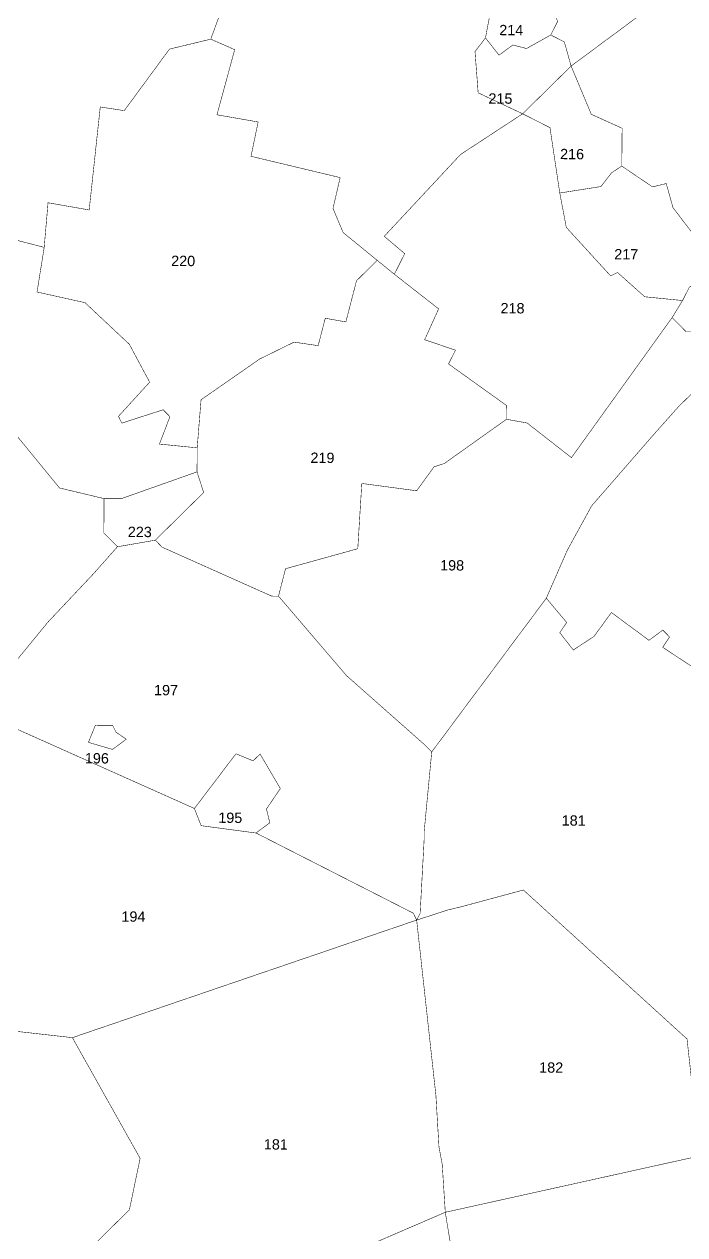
# Model space of a CAD drawing. Header units: metres. Extents: x 317370 to 326712, y 1824935 to 1838812.
# Drawn here: x 321192 to 321967, y 1826891 to 1828312 of the extents above; entities that cross this region are included whole.
import ezdxf

# ---------------------------------------------------------------- set-up
doc = ezdxf.new("R2010")
doc.units = ezdxf.units.M
doc.header["$MEASUREMENT"] = 0
doc.layers.add('SURVEY NO.', color=7, linetype='Continuous')
doc.layers.add('SURVEY PLOT BOUNDARY', color=35, linetype='Continuous')
doc.styles.add('PDF Arial', font='arial.ttf')

# ---------------------------------------------------------------- blocks, each defined once
blk = doc.blocks.new('81')
at = {"layer": 'SURVEY PLOT BOUNDARY', "lineweight": 18, "const_width": 0.605}
for points in [[(321881, 1828613.3), (321949.4, 1828600.7), (321961.7, 1828624.8), (322002.1, 1828644.6), (322058.4, 1828620), (322066.5, 1828623.9), (322070.4, 1828615.9), (322129.9, 1828482.3), (321833.9, 1828262.9), (321826, 1828291.2), (321810, 1828299.4), (321818.2, 1828315.5), (321782.5, 1828388.3), (321758.3, 1828388.5), (321574, 1828535.1), (321582.1, 1828539.1), (321699.4, 1828590.5), (321731.6, 1828590.3), (321764.1, 1828614.2), (321800.6, 1828646.2), (321824.9, 1828654.1), (321841, 1828662), (321857.1, 1828657.8), (321861, 1828641.7)], [(321833.9, 1828262.9), (322129.9, 1828482.3), (322256.4, 1828166.9), (322264.4, 1828166.8), (322284.4, 1828138.4), (322288, 1828094.1), (322311.8, 1828045.5), (322291.7, 1828045.6), (322081.6, 1827990.9), (322021.7, 1828051.8), (321989.3, 1828035.9), (321981.4, 1828060.2), (321953.5, 1828096.7), (321945.6, 1828125), (321929.5, 1828121.1), (321893.4, 1828145.5), (321893.8, 1828189.9), (321857.6, 1828206.3)], [(321810, 1828299.4), (321781.6, 1828283.5), (321765.5, 1828287.7), (321749.3, 1828275.7), (321733.4, 1828296), (321741.8, 1828340.3), (321758.3, 1828388.5), (321782.5, 1828388.3), (321818.2, 1828315.5)], [(321439, 1828282.2), (321418.2, 1828205.7), (321466.5, 1828197.3), (321458.2, 1828157), (321562.8, 1828132), (321554.4, 1828095.8), (321566.3, 1828067.5), (321606.3, 1828034.9), (321582, 1828010.9), (321569.5, 1827962.6), (321545.3, 1827966.9), (321537, 1827934.7), (321508.8, 1827938.9), (321468.4, 1827919.1), (321399.5, 1827871.2), (321395, 1827814.8), (321350.7, 1827819.2), (321363, 1827851.4), (321355, 1827859.5), (321306.5, 1827843.8), (321302.6, 1827851.8), (321339.2, 1827891.9), (321315.3, 1827936.4), (321263.3, 1827985.2), (321207, 1827997.7), (321215.4, 1828050.1), (321219.9, 1828102.5), (321268.2, 1828094), (321281.2, 1828214.9), (321309.4, 1828210.6), (321362.4, 1828282.8), (321410.9, 1828294.5)], [(321777, 1828206.9), (321724.8, 1828231.5), (321721.1, 1828279.9), (321733.4, 1828296), (321749.3, 1828275.7), (321765.5, 1828287.7), (321781.6, 1828283.5), (321810, 1828299.4), (321826, 1828291.2), (321833.9, 1828262.9)], [(321820.6, 1828113.9), (321809.1, 1828190.6), (321777, 1828206.9), (321833.9, 1828262.9), (321857.6, 1828206.3), (321893.8, 1828189.9), (321893.4, 1828145.5), (321881.3, 1828137.6), (321869, 1828121.5)], [(321758, 1827848.3), (321758.2, 1827864.4), (321690, 1827913.3), (321698.2, 1827929.4), (321662, 1827941.7), (321678.4, 1827977.9), (321626.4, 1828018.6), (321638.6, 1828042.7), (321614.6, 1828063.1), (321704.1, 1828159.1), (321777, 1828206.9), (321809.1, 1828190.6), (321820.6, 1828113.9), (321828.3, 1828073.5), (321880.3, 1828016.6), (321888.4, 1828020.6), (321920.4, 1827992.1), (321964.7, 1827987.7), (321952.5, 1827967.7), (321834.3, 1827803.3), (321782.2, 1827844)], [(321989.3, 1828035.9), (322005.2, 1828007.6), (321972.9, 1828003.8), (321964.7, 1827987.7), (321920.4, 1827992.1), (321888.4, 1828020.6), (321880.3, 1828016.6), (321828.3, 1828073.5), (321820.6, 1828113.9), (321869, 1828121.5), (321881.3, 1828137.6), (321893.4, 1828145.5), (321929.5, 1828121.1), (321945.6, 1828125), (321953.5, 1828096.7), (321981.4, 1828060.2)], [(321301.4, 1827698.7), (321272.9, 1827666.6), (321220.1, 1827610.6), (321134.6, 1827506.4), (320965.8, 1827576.3), (320857.5, 1827637.6), (320914.2, 1827673.5), (320942.8, 1827725.7), (320794.5, 1827831.7), (320782.7, 1827864), (320782.7, 1827872.1), (320806.9, 1827875.9), (320799.2, 1827912.3), (320775, 1827908.4), (320734.9, 1827945), (320706.8, 1827953.3), (320848.6, 1828044.9), (320908.7, 1828004.1), (320916.4, 1827959.7), (321024.7, 1827886.3), (321133.6, 1827889.5), (321233.4, 1827767.7), (321285.7, 1827755.2), (321285.4, 1827714.9)], [(321490.4, 1827640.7), (321482.3, 1827640.8), (321353.8, 1827698.2), (321345.8, 1827706.4), (321402.6, 1827762.4), (321394.8, 1827786.6), (321395, 1827814.8), (321399.5, 1827871.2), (321468.4, 1827919.1), (321508.8, 1827938.9), (321537, 1827934.7), (321545.3, 1827966.9), (321569.5, 1827962.6), (321582, 1828010.9), (321606.3, 1828034.9), (321626.4, 1828018.6), (321678.4, 1827977.9), (321662, 1827941.7), (321698.2, 1827929.4), (321690, 1827913.3), (321758.2, 1827864.4), (321758, 1827848.3), (321685.1, 1827796.4), (321673, 1827792.5), (321652.6, 1827764.4), (321588.2, 1827773), (321583.5, 1827696.4), (321498.7, 1827672.9)], [(322061.3, 1827970.9), (322016.6, 1827914.8), (321984.6, 1827951.3), (321968.5, 1827951.4), (321952.5, 1827967.7), (321964.7, 1827987.7), (321972.9, 1828003.8), (322005.2, 1828007.6)], [(321670.3, 1827457.9), (321662.3, 1827466), (321570.3, 1827547.4), (321490.4, 1827640.7), (321498.7, 1827672.9), (321583.5, 1827696.4), (321588.2, 1827773), (321652.6, 1827764.4), (321673, 1827792.5), (321685.1, 1827796.4), (321758, 1827848.3), (321782.2, 1827844), (321834.3, 1827803.3), (321952.5, 1827967.7), (321968.5, 1827951.4), (321984.6, 1827951.3), (322016.6, 1827914.8), (322008.5, 1827910.8), (321959.7, 1827862.8), (321931.2, 1827830.8), (321882.4, 1827774.7), (321858, 1827746.7), (321829.4, 1827694.5), (321804.8, 1827638.3)], [(321285.7, 1827755.2), (321305.8, 1827755.1), (321394.8, 1827786.6), (321402.6, 1827762.4), (321345.8, 1827706.4), (321301.4, 1827698.7), (321285.4, 1827714.9)], [(321353.8, 1827698.2), (321482.3, 1827640.8), (321490.4, 1827640.7), (321570.3, 1827547.4), (321662.3, 1827466), (321670.3, 1827457.9), (321661.5, 1827365.2), (321661.5, 1827357.2), (321656.7, 1827268.5), (321652.6, 1827260.5), (321648.7, 1827268.6), (321464, 1827362.7), (321480.2, 1827374.7), (321476.3, 1827390.9), (321492.6, 1827414.9), (321468.8, 1827455.4), (321460.6, 1827447.4), (321440.5, 1827455.7), (321391.7, 1827391.5), (321134.6, 1827506.4), (321220.1, 1827610.6), (321272.9, 1827666.6), (321301.4, 1827698.7), (321345.8, 1827706.4)], [(321652.6, 1827260.5), (321248.5, 1827122.5), (321055.1, 1827144.2), (321067.8, 1827220.7), (321055.9, 1827241), (321056, 1827249), (321088.9, 1827337.5), (321081.1, 1827369.8), (321097.3, 1827377.7), (321134.6, 1827506.4), (321391.7, 1827391.5), (321399.6, 1827371.3), (321464, 1827362.7), (321648.7, 1827268.6)], [(321267.3, 1827469.1), (321275.5, 1827489.2), (321295.7, 1827489.1), (321299.7, 1827481), (321311.7, 1827472.8), (321295.5, 1827460.8)], [(321267.3, 1827469.1), (321295.5, 1827460.8), (321311.7, 1827472.8), (321299.7, 1827481), (321295.7, 1827489.1), (321275.5, 1827489.2)], [(321391.7, 1827391.5), (321440.5, 1827455.7), (321460.6, 1827447.4), (321468.8, 1827455.4), (321492.6, 1827414.9), (321476.3, 1827390.9), (321480.2, 1827374.7), (321464, 1827362.7), (321399.6, 1827371.3)], [(321686.2, 1826917.5), (321682.6, 1826974), (321678.8, 1826994.2), (321675.2, 1827054.7), (321652.6, 1827260.5), (321689, 1827272.3), (321705.2, 1827276.2), (321777.9, 1827295.8), (321970, 1827120.9), (321985, 1826983.7)], [(321686.2, 1826917.5), (321346.5, 1826771), (321270.7, 1826876.4), (321315.4, 1826920.4), (321328, 1826980.8), (321248.5, 1827122.5), (321652.6, 1827260.5), (321675.2, 1827054.7), (321678.8, 1826994.2), (321682.6, 1826974)], [(321248.5, 1827122.5), (321328, 1826980.8), (321315.4, 1826920.4), (321270.7, 1826876.4), (321346.5, 1826771), (321245, 1826683.1), (321188.2, 1826635.2), (321108, 1826692.3), (321112.5, 1826744.6), (321096.5, 1826764.9), (321096.7, 1826785.1), (321012.2, 1826805.9), (321032.6, 1826838), (321036.9, 1826878.3), (321049.2, 1826898.3), (321049.3, 1826918.5), (321057.5, 1826934.6), (321065.9, 1826970.8), (321082.4, 1827023.1), (321086.6, 1827039.2), (321046.2, 1827027.4), (321042.2, 1827039.5), (321055.1, 1827144.2)], [(322074.8, 1826612.1), (321747.8, 1826542.1), (321686.2, 1826917.5), (321985, 1826983.7)], [(321686.2, 1826917.5), (321747.8, 1826542.1), (321614.8, 1826547.2), (321409.3, 1826556.8), (321346.5, 1826771)]]:
    blk.add_lwpolyline(points, close=True, dxfattribs=at)
for points in [[(321741.8, 1828340.3), (321733.4, 1828296), (321721.1, 1828279.9), (321724.8, 1828231.5), (321777, 1828206.9), (321704.1, 1828159.1), (321614.6, 1828063.1), (321638.6, 1828042.7), (321626.4, 1828018.6), (321606.3, 1828034.9), (321566.3, 1828067.5), (321554.4, 1828095.8), (321562.8, 1828132), (321458.2, 1828157), (321466.5, 1828197.3), (321418.2, 1828205.7), (321439, 1828282.2), (321410.9, 1828294.5), (321431.5, 1828350.8)], [(321431.5, 1828350.8), (321410.9, 1828294.5), (321362.4, 1828282.8), (321309.4, 1828210.6), (321281.2, 1828214.9), (321268.2, 1828094), (321219.9, 1828102.5), (321215.4, 1828050.1), (321183.3, 1828058.4), (321179.6, 1828098.7), (321135.3, 1828111.2), (321127.3, 1828123.3), (321099, 1828111.5), (321071, 1828139.9), (321055.2, 1828172.3), (321043.4, 1828208.7), (320995.1, 1828217.1), (320951, 1828249.7), (320955.1, 1828265.8), (320967.3, 1828273.8), (320971.6, 1828310), (320999.9, 1828321.9)], [(321183.3, 1828058.4), (321215.4, 1828050.1), (321207, 1827997.7), (321263.3, 1827985.2), (321315.3, 1827936.4), (321339.2, 1827891.9), (321302.6, 1827851.8), (321306.5, 1827843.8), (321355, 1827859.5), (321363, 1827851.4), (321350.7, 1827819.2), (321395, 1827814.8), (321394.8, 1827786.6), (321305.8, 1827755.1), (321285.7, 1827755.2), (321233.4, 1827767.7), (321133.6, 1827889.5)], [(322009.5, 1827535.8), (321941.4, 1827580.7), (321949.5, 1827592.8), (321941.5, 1827600.9), (321925.3, 1827588.9), (321881.2, 1827621.5), (321860.8, 1827593.5), (321836.5, 1827577.5), (321820.6, 1827597.8), (321828.7, 1827609.8), (321804.8, 1827638.3), (321829.4, 1827694.5), (321858, 1827746.7), (321882.4, 1827774.7), (321931.2, 1827830.8), (321959.7, 1827862.8), (322008.5, 1827910.8)], [(321970, 1827120.9), (321777.9, 1827295.8), (321705.2, 1827276.2), (321689, 1827272.3), (321652.6, 1827260.5), (321656.7, 1827268.5), (321661.5, 1827357.2), (321661.5, 1827365.2), (321670.3, 1827457.9), (321804.8, 1827638.3), (321828.7, 1827609.8), (321820.6, 1827597.8), (321836.5, 1827577.5), (321860.8, 1827593.5), (321881.2, 1827621.5), (321925.3, 1827588.9), (321941.5, 1827600.9), (321949.5, 1827592.8), (321941.4, 1827580.7), (322009.5, 1827535.8)]]:
    blk.add_lwpolyline(points, dxfattribs=at)
at = {"layer": 'SURVEY NO.', "char_height": 12.09, "attachment_point": 7, "rotation": 359.5492, "style": 'PDF Arial'}
for s, insert in [('214', (321749.5, 1828299.2)), ('215', (321736.8, 1828218.7)), ('216', (321820.9, 1828153.5)), ('217', (321884.5, 1828036.1)), ('220', (321364.4, 1828028.1)), ('218', (321751, 1827972.6)), ('219', (321527.9, 1827797)), ('223', (321313.5, 1827710)), ('198', (321680.1, 1827670.8)), ('197', (321344.3, 1827524.3)), ('196', (321263.1, 1827444.3)), ('195', (321419.7, 1827374.5)), ('181', (321822.8, 1827371.3)), ('194', (321306, 1827258.5)), ('182', (321796.4, 1827081.3)), ('181', (321473.2, 1826991.1))]:
    blk.add_mtext(s, dxfattribs=dict(at, insert=insert))

msp = doc.modelspace()

# ---------------------------------------------------------------- block references
msp.add_blockref('81', (0, 0))

doc.saveas('drawing.dxf')
